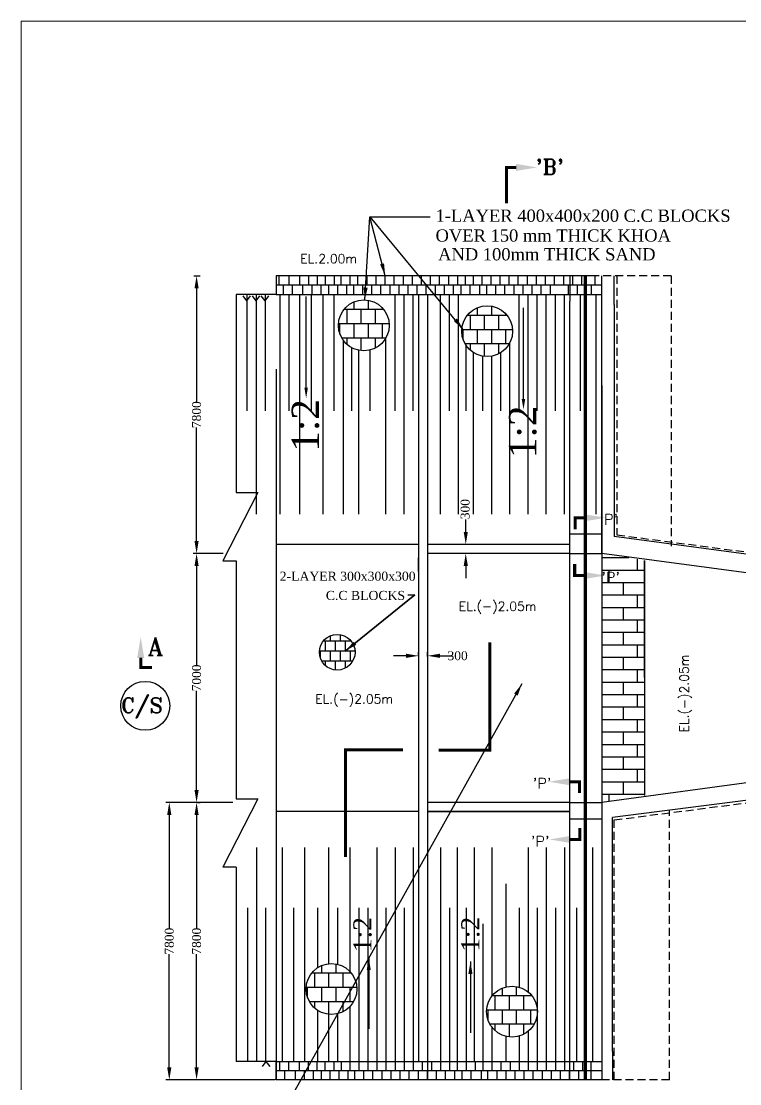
# Model space of a CAD drawing. Extents: x -545075 to 1728153, y -708141 to -305611.
# Drawn here: x -15553 to 4635, y -632151 to -602284 of the extents above; entities that cross this region are included whole.
import ezdxf

# ---------------------------------------------------------------- set-up
doc = ezdxf.new("R2010")
doc.units = 0
doc.header["$MEASUREMENT"] = 0
doc.linetypes.add('DASHED', pattern=[0.75, 0.5, -0.25])
doc.layers.get('0').update_dxf_attribs({"linetype": 'CONTINUOUS'})
doc.layers.get('DEFPOINTS').update_dxf_attribs({"linetype": 'CONTINUOUS'})
for name, color, linetype in [('LINE', 7, 'CONTINUOUS'), ('pile', 217, 'CONTINUOUS'), ('SLOPECON', 12, 'CONTINUOUS'), ('SLOPEEARTH', 3, 'CONTINUOUS'), ('TEXT', 7, 'CONTINUOUS')]:
    doc.layers.add(name, color=color, linetype=linetype)
doc.styles.add('BIG', font='ROMANT.SHX')
doc.styles.get("Standard").update_dxf_attribs({"font": 'times.ttf', "height": 250})
doc.dimstyles.new('3', dxfattribs={"dimtxt": 225, "dimasz": 350, "dimexe": 100, "dimexo": 25, "dimgap": 9, "dimtad": 0, "dimdec": 0, "dimzin": 0, "dimdsep": 46, "dimtxsty": 'Standard', "dimcen": 0, "dimclrt": 256, "dimadec": 0, "dimazin": 0, "dimtfac": 1, "dimtdec": 0, "dimtofl": 0, "dimtmove": 2, "dimatfit": 3, "dimfxl": 1, "dimtolj": 1, "dimtzin": 0, "dimarcsym": 0})

# ---------------------------------------------------------------- blocks, each defined once
blk = doc.blocks.new('*D680')
at = {"layer": 'DEFPOINTS', "color": 0, "linetype": 'ByBlock', "lineweight": -2}
for p in [(-9856, -617243), (-10627, -624243), (-9584, -624243)]:
    blk.add_point(p, dxfattribs=at)
at = {"layer": 'TEXT', "color": 0, "linetype": 'ByBlock', "lineweight": -2}
for p, q in [((-9881, -617243), (-10727, -617243)), ((-10627, -617593), (-10627, -620379)), ((-10627, -623893), (-10627, -621108)), ((-9609, -624243), (-10727, -624243))]:
    blk.add_line(p, q, dxfattribs=at)
for points in [[(-10685, -617593), (-10569, -617593), (-10627, -617243)], [(-10685, -623893), (-10569, -623893), (-10627, -624243)]]:
    blk.add_solid(points, dxfattribs=at)
at = {"layer": 'TEXT', "linetype": 'ByBlock', "lineweight": -2, "insert": (-10627, -620743), "char_height": 250, "attachment_point": 5, "rotation": 90}
blk.add_mtext('\\A1;7000', dxfattribs=at)
blk = doc.blocks.new('*D682')
at = {"layer": 'DEFPOINTS', "color": 0, "lineweight": -2}
for p in [(-2920, -616988), (-3064, -617243), (-2920, -617243)]:
    blk.add_point(p, dxfattribs=at)
at = {"layer": 'LINE', "color": 0, "lineweight": -2}
for p, q in [((-3064, -616638), (-3064, -616288)), ((-2945, -616988), (-3164, -616988)), ((-2945, -617243), (-3164, -617243)), ((-3064, -617593), (-3064, -617943))]:
    blk.add_line(p, q, dxfattribs=at)
for points in [[(-3122, -616638), (-3005, -616638), (-3064, -616988)], [(-3122, -617593), (-3005, -617593), (-3064, -617243)]]:
    blk.add_solid(points, dxfattribs=at)
at = {"layer": 'LINE', "insert": (-3081, -615998), "char_height": 250, "attachment_point": 5, "rotation": 90}
blk.add_mtext('\\A1;300', dxfattribs=at)
blk = doc.blocks.new('*D683')
at = {"layer": 'DEFPOINTS', "color": 0, "lineweight": -2}
for p in [(-4392, -620121), (-4392, -620166), (-4137, -620166)]:
    blk.add_point(p, dxfattribs=at)
at = {"layer": 'LINE', "color": 0, "lineweight": -2}
for p, q in [((-4392, -620141), (-4392, -620021)), ((-4137, -620141), (-4137, -620021)), ((-4742, -620121), (-5092, -620121)), ((-3787, -620121), (-3437, -620121))]:
    blk.add_line(p, q, dxfattribs=at)
for points in [[(-4742, -620063), (-4742, -620180), (-4392, -620121)], [(-3787, -620063), (-3787, -620180), (-4137, -620121)]]:
    blk.add_solid(points, dxfattribs=at)
at = {"layer": 'LINE', "insert": (-3292, -620121), "char_height": 250, "attachment_point": 5}
blk.add_mtext('\\A1;300', dxfattribs=at)
blk = doc.blocks.new('*D731')
at = {"layer": 'DEFPOINTS', "color": 0, "linetype": 'ByBlock', "lineweight": -2}
for p in [(-10727, -609443), (-10627, -609443), (-10627, -617243)]:
    blk.add_point(p, dxfattribs=at)
at = {"layer": 'TEXT', "color": 0, "linetype": 'ByBlock', "lineweight": -2}
for p, q in [((-10702, -609443), (-10527, -609443)), ((-10627, -609793), (-10627, -612979)), ((-10627, -616893), (-10627, -613708)), ((-10652, -617243), (-10727, -617243))]:
    blk.add_line(p, q, dxfattribs=at)
for points in [[(-10685, -609793), (-10569, -609793), (-10627, -609443)], [(-10685, -616893), (-10569, -616893), (-10627, -617243)]]:
    blk.add_solid(points, dxfattribs=at)
at = {"layer": 'TEXT', "linetype": 'ByBlock', "lineweight": -2, "insert": (-10627, -613343), "char_height": 250, "attachment_point": 5, "rotation": 90}
blk.add_mtext('\\A1;7800', dxfattribs=at)
blk = doc.blocks.new('*D732')
at = {"layer": 'DEFPOINTS', "color": 0, "linetype": 'ByBlock', "lineweight": -2}
for p in [(-10627, -624243), (-10627, -632043), (-8390, -632043)]:
    blk.add_point(p, dxfattribs=at)
at = {"layer": 'TEXT', "color": 0, "linetype": 'ByBlock', "lineweight": -2}
for p, q in [((-10602, -624243), (-10527, -624243)), ((-10627, -624593), (-10627, -627779)), ((-10627, -631693), (-10627, -628508)), ((-8415, -632043), (-10727, -632043))]:
    blk.add_line(p, q, dxfattribs=at)
for points in [[(-10685, -624593), (-10569, -624593), (-10627, -624243)], [(-10685, -631693), (-10569, -631693), (-10627, -632043)]]:
    blk.add_solid(points, dxfattribs=at)
at = {"layer": 'TEXT', "linetype": 'ByBlock', "lineweight": -2, "insert": (-10627, -628143), "char_height": 250, "attachment_point": 5, "rotation": 90}
blk.add_mtext('\\A1;7800', dxfattribs=at)
blk = doc.blocks.new('*D825')
at = {"layer": 'DEFPOINTS', "color": 0, "linetype": 'ByBlock', "lineweight": -2}
for p in [(-10320, -624243), (-11394, -632043), (-10180, -632043)]:
    blk.add_point(p, dxfattribs=at)
at = {"layer": 'pile', "color": 0, "linetype": 'ByBlock', "lineweight": -2}
for p, q in [((-10345, -624243), (-11494, -624243)), ((-11394, -624593), (-11394, -627779)), ((-11394, -631693), (-11394, -628508)), ((-10205, -632043), (-11494, -632043))]:
    blk.add_line(p, q, dxfattribs=at)
for points in [[(-11453, -624593), (-11336, -624593), (-11394, -624243)], [(-11453, -631693), (-11336, -631693), (-11394, -632043)]]:
    blk.add_solid(points, dxfattribs=at)
at = {"layer": 'pile', "linetype": 'ByBlock', "lineweight": -2, "insert": (-11394, -628143), "char_height": 250, "attachment_point": 5, "rotation": 90}
blk.add_mtext('\\A1;7800', dxfattribs=at)

msp = doc.modelspace()

# ---------------------------------------------------------------- hatches: boundary and pattern name
at = {"layer": 'LINE'}
h = msp.add_hatch(dxfattribs=at)
h.set_pattern_fill('AR-B88', color=256, scale=50, style=0)
h.set_pattern_definition([(0, (-7600.2, -377180.23), (0, 400), []), (90, (-7600.2, -377180.23), (-200, 400), [400, -400])])
edge = h.paths.add_edge_path()
edge.add_arc((-5928.072, -610832.614), 714.762, 0, 360)
h = msp.add_hatch(dxfattribs=at)
h.set_pattern_fill('AR-B88', color=256, scale=50, style=0)
h.set_pattern_definition([(0, (-4133.8, -377344.8), (0, 400), []), (90, (-4133.8, -377344.8), (-200, 400), [400, -400])])
edge = h.paths.add_edge_path()
edge.add_arc((-2461.671, -610997.183), 714.762, 0, 360)
h = msp.add_hatch(dxfattribs=at)
h.set_pattern_fill('AR-B88', color=256, scale=35, style=0)
h.set_pattern_definition([(0, (-7845.67, -456464.64), (0, 280), []), (90, (-7845.67, -456464.64), (-140, 280), [280, -280])])
edge = h.paths.add_edge_path()
edge.add_arc((-6675.185, -620021.304), 500.334, 0, 360)
h = msp.add_hatch(dxfattribs=at)
h.set_pattern_fill('AR-B88', color=256, scale=50, style=0)
h.set_pattern_definition([(0, (-8507.73, -395835.72), (0, 400), []), (90, (-8507.73, -395835.72), (-200, 400), [400, -400])])
edge = h.paths.add_edge_path()
edge.add_arc((-6835.599, -629488.105), 714.762, 0, 360)
h = msp.add_hatch(dxfattribs=at)
h.set_pattern_fill('AR-B88', color=256, scale=50, style=0)
h.set_pattern_definition([(0, (-3436.1, -396470.6), (0, 400), []), (90, (-3436.1, -396470.6), (-200, 400), [400, -400])])
edge = h.paths.add_edge_path()
edge.add_arc((-1763.967, -630122.991), 714.762, 0, 360)

# ---------------------------------------------------------------- linework, layer by layer
at = {"color": 7, "linetype": 'ByBlock', "lineweight": 20}
msp.add_lwpolyline([(-15553.218, -650962.025), (-15553.218, -602284.278), (53284, -602284.278), (53284, -650962.025), (-15553.218, -650962.025)], close=True, dxfattribs=at)
at = {"layer": 'LINE'}
for p, q in [((453.102, -609443.316), (-8391.898, -609443.316)), ((-8391.898, -609443.316), (-8391.898, -609967.795)), ((-8301.898, -609698.316), (-8301.898, -609443.316)), ((-8023.359, -609698.316), (-8023.359, -609443.316)), ((-7725.859, -609698.316), (-7725.859, -609443.316)), ((-7470.859, -609698.316), (-7470.859, -609443.316)), ((-7233.063, -609698.316), (-7233.063, -609443.316)), ((-7003.359, -609698.316), (-7003.359, -609443.316)), ((-6748.359, -609698.316), (-6748.359, -609443.316)), ((-6562.783, -609698.316), (-6562.783, -609443.316)), ((-6307.783, -609698.316), (-6307.783, -609443.316)), ((-6091.898, -609698.316), (-6091.898, -609443.316)), ((-5836.898, -609698.316), (-5836.898, -609443.316)), ((-5581.898, -609698.316), (-5581.898, -609443.316)), ((-5326.898, -609698.316), (-5326.898, -609443.316)), ((-5071.898, -609698.316), (-5071.898, -609443.316)), ((-4816.898, -609698.316), (-4816.898, -609443.316)), ((-4561.898, -609698.316), (-4561.898, -609443.316)), ((-4306.898, -609698.316), (-4306.898, -609443.316)), ((-4051.898, -609698.316), (-4051.898, -609443.316)), ((-3796.898, -609698.316), (-3796.898, -609443.316)), ((-3541.898, -609698.316), (-3541.898, -609443.316)), ((-3286.898, -609698.316), (-3286.898, -609443.316)), ((-3074.398, -609698.316), (-3074.398, -609443.316)), ((-2842.446, -609698.316), (-2842.446, -609443.316)), ((-2606.898, -609698.316), (-2606.898, -609443.316)), ((-2351.898, -609698.316), (-2351.898, -609443.316)), ((-2096.898, -609698.316), (-2096.898, -609443.316)), ((-1841.898, -609698.316), (-1841.898, -609443.316)), ((-1586.898, -609698.316), (-1586.898, -609443.316)), ((-1331.898, -609698.316), (-1331.898, -609443.316)), ((-1076.898, -609698.316), (-1076.898, -609443.316)), ((-821.898, -609698.316), (-821.898, -609443.316)), ((-566.898, -609698.316), (-566.898, -609443.316)), ((-311.898, -609698.316), (-311.898, -609443.316)), ((-56.898, -609698.316), (-56.898, -609443.316)), ((198.102, -609698.316), (198.102, -609443.316)), ((758.102, -609967.795), (758.102, -609443.316)), ((758.102, -609705.556), (-8391.898, -609698.316)), ((-8189.42, -609953.316), (-8189.42, -609698.316)), ((-7934.42, -609953.316), (-7934.42, -609698.316)), ((-7636.92, -609953.316), (-7636.92, -609698.316)), ((-7381.92, -609953.316), (-7381.92, -609698.316)), ((-7127.716, -609953.316), (-7127.716, -609698.316)), ((-6914.42, -609953.316), (-6914.42, -609698.316)), ((-6659.42, -609953.316), (-6659.42, -609698.316)), ((-6404.42, -609953.316), (-6404.42, -609698.316)), ((-6211.723, -609953.316), (-6211.723, -609698.316)), ((-5956.723, -609953.316), (-5956.723, -609698.316)), ((-5701.723, -609953.316), (-5701.723, -609698.316)), ((-5446.723, -609953.316), (-5446.723, -609698.316)), ((-5191.723, -609953.316), (-5191.723, -609698.316)), ((-4936.723, -609953.316), (-4936.723, -609698.316)), ((-4681.723, -609953.316), (-4681.723, -609698.316)), ((-4426.723, -609953.316), (-4426.723, -609698.316)), ((-4171.723, -609953.316), (-4171.723, -609698.316)), ((-3916.723, -609953.316), (-3916.723, -609698.316)), ((-3661.723, -609953.316), (-3661.723, -609698.316)), ((-3406.723, -609953.316), (-3406.723, -609698.316)), ((-3194.223, -609953.316), (-3194.223, -609698.316)), ((-2939.223, -609953.316), (-2939.223, -609698.316)), ((-2664.77, -609953.316), (-2664.77, -609698.316)), ((-2471.723, -609953.316), (-2471.723, -609698.316)), ((-2216.723, -609953.316), (-2216.723, -609698.316)), ((-1961.723, -609953.316), (-1961.723, -609698.316)), ((-1706.723, -609953.316), (-1706.723, -609698.316)), ((-1451.723, -609953.316), (-1451.723, -609698.316)), ((-1196.723, -609953.316), (-1196.723, -609698.316)), ((-941.723, -609953.316), (-941.723, -609698.316)), ((-686.723, -609953.316), (-686.723, -609698.316)), ((-176.723, -609953.316), (-176.723, -609698.316)), ((78.277, -609967.795), (78.277, -609698.316)), ((333.277, -609967.795), (333.277, -609698.316)), ((-8391.898, -609967.795), (-9514.118, -609967.795)), ((-9514.118, -609967.795), (-9514.118, -615527.888)), ((-4391.898, -609967.795), (-4391.898, -619551.545)), ((-4136.898, -609967.795), (-4136.898, -617022.795)), ((-8391.898, -612067.795), (-8391.898, -619551.545)), ((-8905.883, -615527.888), (-9889.185, -617451.545)), ((-9514.118, -615527.888), (-8905.883, -615527.888)), ((-4391.898, -616994.316), (-8391.898, -616994.316)), ((-141.898, -616988.316), (-4136.898, -616988.316)), ((-141.898, -616988.316), (-4136.898, -616988.316)), ((-4136.898, -617022.795), (-4136.898, -625512.795)), ((-141.898, -617243.316), (-4136.898, -617243.316)), ((-9514.118, -617451.545), (-9514.118, -624141.545)), ((-4391.898, -617749.045), (-4391.898, -617366.545)), ((-4391.898, -617660.295), (-4391.898, -618042.795)), ((-4391.898, -618042.795), (-4391.898, -619551.545)), ((-4494.794, -618411.589), (-6449.432, -619988.023)), ((-4693.858, -618411.589), (-4494.794, -618411.589)), ((-8391.898, -619551.545), (-8391.898, -626241.545)), ((-4391.898, -619551.545), (-4391.898, -626677.795)), ((-4136.898, -619551.545), (-4136.898, -620486.545)), ((-4391.898, -619849.045), (-4391.898, -622076.568)), ((-8905.883, -624141.545), (-9889.185, -626065.201)), ((-9514.118, -624141.545), (-8905.883, -624141.545)), ((-4391.898, -624498.316), (-8391.898, -624498.316)), ((-141.898, -624243.316), (-4136.898, -624243.316)), ((-4136.898, -624498.316), (-141.898, -624498.316)), ((-141.898, -624498.316), (-4136.898, -624498.316)), ((-4136.898, -625243.316), (-4136.898, -632043.316)), ((-4391.898, -625639.156), (-4391.898, -631529.156)), ((-8391.898, -625717.066), (-8391.898, -632043.316)), ((-9514.118, -626065.201), (-9889.185, -626065.201)), ((-9514.118, -626065.201), (-9514.118, -631529.156)), ((-8391.898, -631529.156), (-9514.118, -631529.156)), ((-8391.898, -631529.156), (758.102, -631521.703)), ((-8390.279, -632043.316), (-8391.898, -631529.156)), ((-8287.343, -631788.316), (-8287.343, -631533.316)), ((-8032.343, -631788.316), (-8032.343, -631533.316)), ((-7734.843, -631788.316), (-7734.843, -631533.316)), ((-7479.843, -631788.316), (-7479.843, -631533.316)), ((-7234.454, -631788.316), (-7234.454, -631533.316)), ((-7012.343, -631788.316), (-7012.343, -631533.316)), ((-6757.343, -631788.316), (-6757.343, -631533.316)), ((-6554.364, -631788.316), (-6554.364, -631533.316)), ((-6315.454, -631788.316), (-6315.454, -631533.316)), ((-6060.454, -631788.316), (-6060.454, -631533.316)), ((-5805.454, -631788.316), (-5805.454, -631533.316)), ((-5550.454, -631788.316), (-5550.454, -631533.316)), ((-5295.454, -631788.316), (-5295.454, -631533.316)), ((-5040.454, -631788.316), (-5040.454, -631533.316)), ((-4785.454, -631788.316), (-4785.454, -631533.316)), ((-4530.454, -631788.316), (-4530.454, -631533.316)), ((-4275.454, -631788.316), (-4275.454, -631533.316)), ((-4020.454, -631788.316), (-4020.454, -631533.316)), ((-3765.454, -631788.316), (-3765.454, -631533.316)), ((-3510.454, -631788.316), (-3510.454, -631533.316)), ((-3297.954, -631788.316), (-3297.954, -631533.316)), ((-3042.954, -631788.316), (-3042.954, -631533.316)), ((-2788.899, -631788.316), (-2788.899, -631533.316)), ((-2575.454, -631788.316), (-2575.454, -631533.316)), ((-2320.454, -631788.316), (-2320.454, -631533.316)), ((-2065.454, -631785.906), (-2065.454, -631530.906)), ((-1810.454, -631788.316), (-1810.454, -631533.316)), ((-1555.454, -631788.316), (-1555.454, -631533.316)), ((-1300.454, -631788.316), (-1300.454, -631533.316)), ((-1045.454, -631788.316), (-1045.454, -631533.316)), ((-790.454, -631788.316), (-790.454, -631533.316)), ((-535.454, -631788.316), (-535.454, -631533.316)), ((-280.454, -631788.316), (-280.454, -631533.316)), ((-25.454, -631788.316), (-25.454, -631533.316)), ((229.546, -631788.316), (229.546, -631533.316)), ((453.102, -631529.156), (453.102, -632043.316)), ((758.102, -631529.156), (758.102, -632043.316)), ((758.102, -631788.316), (-8391.898, -631788.316)), ((-8148.831, -632043.316), (-8148.831, -631788.316)), ((-7851.331, -632043.316), (-7851.331, -631788.316)), ((-7596.331, -632043.316), (-7596.331, -631788.316)), ((-7341.331, -632043.316), (-7341.331, -631788.316)), ((-7114.452, -632043.316), (-7114.452, -631788.316)), ((-6873.831, -632043.316), (-6873.831, -631788.316)), ((-6618.831, -632043.316), (-6618.831, -631788.316)), ((-6363.831, -632043.316), (-6363.831, -631788.316)), ((-6180.279, -632043.316), (-6180.279, -631788.316)), ((-5925.279, -632043.316), (-5925.279, -631788.316)), ((-5670.279, -632043.316), (-5670.279, -631788.316)), ((-5415.279, -632043.316), (-5415.279, -631788.316)), ((-5160.279, -632043.316), (-5160.279, -631788.316)), ((-4905.279, -632043.316), (-4905.279, -631788.316)), ((-4650.279, -632043.316), (-4650.279, -631788.316)), ((-4395.279, -632043.316), (-4395.279, -631788.316)), ((-4140.279, -632043.316), (-4140.279, -631788.316)), ((-3885.279, -632043.316), (-3885.279, -631788.316)), ((-3630.279, -632043.316), (-3630.279, -631788.316)), ((-3375.279, -632043.316), (-3375.279, -631788.316)), ((-3162.779, -632043.316), (-3162.779, -631788.316)), ((-2907.779, -632043.316), (-2907.779, -631788.316)), ((-2620.398, -632043.316), (-2620.398, -631788.316)), ((-2440.279, -632043.316), (-2440.279, -631788.316)), ((-2185.279, -632043.316), (-2185.279, -631788.316)), ((-1930.279, -632043.316), (-1930.279, -631788.316)), ((-1675.279, -632043.316), (-1675.279, -631788.316)), ((-1420.279, -632043.316), (-1420.279, -631788.316)), ((-1165.279, -632043.316), (-1165.279, -631788.316)), ((-910.279, -632043.316), (-910.279, -631788.316)), ((-655.279, -632043.316), (-655.279, -631788.316)), ((-400.279, -632043.316), (-400.279, -631788.316)), ((-145.279, -632043.316), (-145.279, -631788.316)), ((109.721, -632043.316), (109.721, -631788.316)), ((758.102, -632043.316), (-8391.898, -632043.316))]:
    msp.add_line(p, q, dxfattribs=at)
at = {"layer": 'LINE', "color": 0, "linetype": 'ByBlock', "lineweight": -2}
for p, q in [((-8391.898, -609443.316), (-8391.898, -609967.795)), ((-141.898, -609443.316), (-141.898, -610152.316)), ((566.259, -609443.316), (566.052, -609705.404)), ((758.102, -617243.316), (758.102, -609443.316)), ((1108.102, -610243.316), (1108.102, -609443.316)), ((468.259, -609967.795), (468.467, -609705.326)), ((-8391.898, -609967.795), (-141.898, -609967.795)), ((-141.898, -609967.795), (758.102, -609967.795)), ((-141.898, -632043.316), (-141.898, -610152.316)), ((1108.102, -610243.316), (1108.102, -616764.161)), ((758.102, -612527.316), (758.102, -632043.316)), ((758.102, -616704.316), (-141.898, -616704.316)), ((4952.887, -617286.479), (1108.102, -616764.161)), ((-141.898, -617243.316), (758.102, -617243.316)), ((9464.102, -618418.316), (758.102, -617243.316)), ((-9889.185, -617451.545), (-9514.118, -617451.545)), ((1519.463, -617369.316), (758.102, -617369.316)), ((1754.102, -617408.147), (1754.102, -617719.316)), ((1958.102, -620727.316), (1958.102, -617441.908)), ((1958.102, -617441.908), (1958.102, -624044.725)), ((1958.102, -617719.316), (758.102, -617719.316)), ((958.102, -617719.316), (958.102, -618069.316)), ((1958.102, -618069.316), (758.102, -618069.316)), ((1358.102, -618069.316), (1358.102, -618419.316)), ((1958.102, -618419.316), (758.102, -618419.316)), ((1755.102, -618419.316), (1755.102, -618769.316)), ((1958.102, -618769.316), (758.102, -618769.316)), ((1358.102, -618769.316), (1358.102, -619119.316)), ((1958.102, -619119.316), (758.102, -619119.316)), ((1755.102, -619119.316), (1755.102, -619469.316)), ((1958.102, -619469.316), (758.102, -619469.316)), ((1958.102, -619469.316), (758.102, -619469.316)), ((1958.102, -619469.316), (758.102, -619469.316)), ((1358.102, -619469.316), (1358.102, -619819.316)), ((1958.102, -619819.316), (758.102, -619819.316)), ((1755.102, -619819.316), (1755.102, -620169.316)), ((1958.102, -620169.316), (758.102, -620169.316)), ((1358.102, -620169.316), (1358.102, -620519.316)), ((1958.102, -620519.316), (758.102, -620519.316)), ((1755.102, -620519.316), (1755.102, -620869.316)), ((1958.102, -620869.316), (758.102, -620869.316)), ((1958.102, -620869.316), (758.102, -620869.316)), ((1958.102, -620869.316), (758.102, -620869.316)), ((1358.102, -620869.316), (1358.102, -621219.316)), ((1958.102, -621219.316), (758.102, -621219.316)), ((1755.102, -621219.316), (1755.102, -621569.316)), ((1958.102, -621569.316), (758.102, -621569.316)), ((1358.102, -621569.316), (1358.102, -621919.316)), ((1958.102, -621919.316), (758.102, -621919.316)), ((1755.102, -621919.316), (1755.102, -622269.316)), ((1958.102, -622269.316), (758.102, -622269.316)), ((1958.102, -622269.316), (758.102, -622269.316)), ((1958.102, -622269.316), (758.102, -622269.316)), ((1358.102, -622269.316), (1358.102, -622619.316)), ((1958.102, -622619.316), (758.102, -622619.316)), ((1755.102, -622619.316), (1755.102, -622969.316)), ((1958.102, -622969.316), (758.102, -622969.316)), ((1358.102, -622969.316), (1358.102, -623319.316)), ((9464.102, -623068.316), (758.102, -624243.316)), ((1958.102, -623319.316), (758.102, -623319.316)), ((9601.105, -623568.316), (1058.102, -624663.02)), ((1755.102, -623319.316), (1755.102, -623669.316)), ((1958.102, -623669.316), (758.102, -623669.316)), ((1958.102, -623669.316), (758.102, -623669.316)), ((1958.102, -623669.316), (758.102, -623669.316)), ((1358.102, -623669.316), (1358.102, -624019.316)), ((1958.102, -624019.316), (758.102, -624019.316)), ((958.102, -624019.316), (958.102, -624210.218)), ((-141.898, -624243.316), (758.102, -624243.316)), ((758.102, -624243.316), (758.102, -632043.316)), ((758.102, -624711.316), (-141.898, -624711.316)), ((1058.102, -631243.316), (1058.102, -624663.02)), ((1058.102, -631243.316), (1058.102, -632043.316))]:
    msp.add_line(p, q, dxfattribs=at)
at = {"layer": 'LINE', "color": 0, "linetype": 'DASHED', "ltscale": 450}
for p, q in [((2708.102, -609443.316), (-141.898, -609443.316)), ((1183.102, -609443.316), (1183.102, -616720.483)), ((2708.102, -609443.316), (2708.102, -617037.739)), ((1183.102, -616720.483), (4923.249, -617215.723)), ((1108.102, -624734.316), (9630.727, -623636.834)), ((2658.102, -632043.316), (2658.102, -624457.996)), ((1108.102, -632043.316), (1108.102, -624734.316)), ((2658.102, -632043.316), (-141.898, -632043.316))]:
    msp.add_line(p, q, dxfattribs=at)
at = {"layer": 'LINE', "color": 5}
for p, q in [((-7548.634, -612584.377), (-7548.634, -610020.507)), ((-1442.068, -612899.377), (-1442.068, -610335.507))]:
    msp.add_line(p, q, dxfattribs=at)
at = {"layer": 'LINE', "color": 7, "const_width": 85}
for points in [[(-1915.462, -607399.098), (-1915.462, -606393.563), (-1775.637, -606393.563)], [(-1775.637, -606393.563), (-1645.8, -606393.563)], [(7.244, -616561.606), (7.244, -616241.683), (147.068, -616241.683)], [(146.175, -616241.683), (276.012, -616241.683)], [(-3.52, -617544.082), (-3.52, -617864.006), (136.305, -617864.006)], [(135.412, -617864.006), (265.249, -617864.006)], [(-12197.746, -620306.029), (-12197.746, -620176.192)], [(-11877.822, -620445.854), (-12197.746, -620445.854), (-12197.746, -620306.029)], [(-7.688, -623661.683), (-137.525, -623661.683)], [(131.244, -623981.606), (131.244, -623661.683), (-8.581, -623661.683)], [(142.007, -624964.082), (142.007, -625284.006), (2.183, -625284.006)], [(3.075, -625284.006), (-126.762, -625284.006)]]:
    msp.add_lwpolyline(points, dxfattribs=at)
at = {"layer": 'LINE', "color": 0, "linetype": 'DASHED', "ltscale": 450, "const_width": 85}
msp.add_lwpolyline([(296.102, -609443.316), (296.102, -632043.316)], dxfattribs=at)
at = {"layer": 'LINE', "const_width": 85}
for points in [[(-2390.022, -619746.316), (-2390.022, -622776.098), (-3822.898, -622776.098)], [(-4825.022, -622761.098), (-6439.022, -622761.098), (-6439.022, -625774.316)]]:
    msp.add_lwpolyline(points, dxfattribs=at)
at = {"layer": 'LINE'}
for centre, radius in [((-5928.072, -610832.614), 714.762), ((-2461.671, -610997.183), 714.762), ((-6675.185, -620021.304), 500.334), ((-12069.898, -621528.316), 687.184), ((-6835.599, -629488.105), 714.762), ((-1763.967, -630122.991), 714.762)]:
    msp.add_circle(centre, radius, dxfattribs=at)
at = {"layer": 'LINE', "color": 7}
for points in [[(-1651.54, -606294.397), (-1651.54, -606492.73), (-1056.54, -606393.563)], [(270.273, -616142.516), (270.273, -616340.849), (865.273, -616241.683)], [(259.509, -617963.172), (259.509, -617764.839), (854.509, -617864.006)], [(-12296.913, -620181.932), (-12098.58, -620181.932), (-12197.746, -619586.932)], [(-131.786, -623562.516), (-131.786, -623760.849), (-726.786, -623661.683)], [(-121.022, -625383.172), (-121.022, -625184.839), (-716.022, -625284.006)]]:
    msp.add_solid(points, dxfattribs=at)
at = {"layer": 'LINE', "color": 5}
for points in [[(-7499.051, -612584.377), (-7598.218, -612584.377), (-7548.634, -612881.877)], [(-1392.484, -612899.377), (-1491.651, -612899.377), (-1442.068, -613196.877)]]:
    msp.add_solid(points, dxfattribs=at)
at = {"layer": 'SLOPECON'}
for p, q in [((-8290.894, -609967.795), (-8290.894, -616138.687)), ((-8035.473, -609967.795), (-8035.473, -613239.201)), ((-7737.973, -609967.795), (-7737.973, -616138.687)), ((-7407.152, -609967.795), (-7407.152, -613239.201)), ((-7076.916, -609967.795), (-7076.916, -616138.687)), ((-6774.528, -609967.795), (-6774.528, -613239.201)), ((-5060.894, -609967.795), (-5060.894, -613239.201)), ((-4805.894, -609967.795), (-4805.894, -616138.687)), ((-4550.894, -609967.795), (-4550.894, -613239.201)), ((-3785.894, -609967.795), (-3785.894, -616138.687)), ((-3530.894, -609967.795), (-3530.894, -613239.201)), ((-3275.894, -609967.795), (-3275.894, -616138.687)), ((-1575.894, -609967.795), (-1575.894, -613239.201)), ((-1320.894, -609967.795), (-1320.894, -616138.687)), ((-1065.894, -609967.795), (-1065.894, -613239.201)), ((-810.894, -609967.795), (-810.894, -616138.687)), ((-555.894, -609967.795), (-555.894, -613239.201)), ((-300.894, -609967.795), (-300.894, -616138.687)), ((155.602, -609967.795), (155.602, -613239.201)), ((587.106, -609967.795), (587.106, -616138.687)), ((-6505.473, -611253.913), (-6505.473, -616138.687)), ((-5315.894, -611201.563), (-5315.894, -616138.687)), ((-1830.894, -611333.347), (-1830.894, -616138.687)), ((-6272.853, -611458.722), (-6272.853, -613239.201)), ((-6080.894, -611530.848), (-6080.894, -616138.687)), ((-6080.894, -611530.848), (-6080.894, -613125.077)), ((-5759.526, -611527.22), (-5759.526, -613239.201)), ((-3063.394, -611382.949), (-3063.394, -613239.201)), ((-2854.631, -611594.233), (-2854.631, -616138.687)), ((-2085.894, -611605.194), (-2085.894, -613239.201)), ((-2595.894, -611699.23), (-2595.894, -613239.201)), ((-2340.894, -611701.668), (-2340.894, -616138.687)), ((-8213.532, -630368.465), (-8213.532, -625513.37)), ((-7586.995, -631529.156), (-7586.995, -625513.37)), ((-6914.676, -628777.73), (-6914.676, -625513.37)), ((-6315.454, -628997.865), (-6315.454, -625513.37)), ((-5550.454, -631529.156), (-5550.454, -625513.37)), ((-5040.454, -631529.156), (-5040.454, -625513.37)), ((-4530.454, -631529.156), (-4530.454, -625513.37)), ((-3765.454, -631529.156), (-3765.454, -625513.37)), ((-3297.954, -631529.156), (-3297.954, -625513.37)), ((-2814.736, -631529.156), (-2814.736, -625513.37)), ((-2320.454, -628264.172), (-2320.454, -625513.37)), ((-1300.454, -628349.327), (-1300.454, -625513.37)), ((-790.454, -631529.156), (-790.454, -625513.37)), ((-280.454, -631529.156), (-280.454, -625513.37)), ((509.546, -631529.156), (509.546, -625513.37)), ((-1925.199, -629426.651), (-1925.199, -626529.328)), ((-7893.75, -630232.164), (-7893.75, -627203.002)), ((-7220.939, -628886.11), (-7220.939, -627203.002)), ((-6659.676, -628795.33), (-6659.676, -627203.002)), ((-6060.454, -631529.156), (-6060.454, -627203.002)), ((-5805.454, -631529.156), (-5805.454, -627203.002)), ((-5295.454, -631529.156), (-5295.454, -627203.002)), ((-4785.454, -631529.156), (-4785.454, -627203.002)), ((-3510.454, -631529.156), (-3510.454, -627203.002)), ((-3042.954, -631529.156), (-3042.954, -627203.002)), ((-1555.454, -629439.318), (-1555.454, -627203.002)), ((-1045.454, -631529.156), (-1045.454, -627203.002)), ((-535.454, -631529.156), (-535.454, -627203.002)), ((52.98, -631529.156), (52.98, -627203.002)), ((-2575.454, -631529.156), (-2575.454, -627656.255)), ((-2320.454, -629674.43), (-2320.454, -628264.172)), ((-1300.454, -629578.894), (-1300.454, -628349.327)), ((-7220.939, -631529.156), (-7220.939, -630090.1)), ((-6659.676, -631529.156), (-6659.676, -630180.879)), ((-6315.454, -631529.156), (-6315.454, -629978.345)), ((-8213.532, -631529.156), (-8213.532, -630368.465)), ((-7893.75, -631529.156), (-7893.75, -630232.164)), ((-6914.676, -631529.156), (-6914.676, -630198.479)), ((-2320.454, -631529.156), (-2320.454, -630571.552)), ((-1300.454, -631529.156), (-1300.454, -630667.088)), ((-1925.199, -631529.156), (-1925.199, -630819.331)), ((-1555.454, -631529.156), (-1555.454, -630806.663))]:
    msp.add_line(p, q, dxfattribs=at)
at = {"layer": 'SLOPEEARTH'}
for p, q in [((-9211.719, -610139.067), (-9321.592, -609999.227)), ((-9211.719, -609967.795), (-9211.719, -613239.201)), ((-9211.719, -610139.067), (-9109.243, -609999.227)), ((-8949.719, -610139.067), (-9059.592, -609999.227)), ((-8949.719, -609967.795), (-8949.719, -616138.687)), ((-8949.719, -610139.067), (-8847.243, -609999.227)), ((-8701.719, -610139.067), (-8811.592, -609999.227)), ((-8701.719, -609967.795), (-8701.719, -613239.201)), ((-8701.719, -610139.067), (-8599.243, -609999.227)), ((-8937.479, -631529.156), (-8937.479, -625513.37)), ((-9191.279, -631529.156), (-9191.279, -627203.002)), ((-8681.279, -631529.156), (-8681.279, -627203.002)), ((-8681.279, -631529.156), (-8783.755, -631668.996)), ((-8681.279, -631529.156), (-8571.406, -631668.996))]:
    msp.add_line(p, q, dxfattribs=at)

# ---------------------------------------------------------------- texts
at = {"layer": 'LINE', "style": 'BIG'}
for s, height, p in [("'B'", 425, (-1104.105, -606589.57)), ("'P'", 297.5, (694.529, -616436.013)), ("'P'", 297.5, (747.837, -618066.151)), ('C/S', 425, (-12746.824, -621724.711)), ("'P'", 297.5, (-1179.375, -623856.013)), ("'P'", 297.5, (-1232.683, -625486.151))]:
    msp.add_text(s, height=height, dxfattribs=at).set_placement(p)
at = {"layer": 'LINE'}
for s, height, p in [('1-LAYER 400x400x200 C.C BLOCKS', 344.25, (-3912.673, -607922.076)), ('OVER 150 mm THICK KHOA', 344.25, (-3912.673, -608479.36)), ('AND 100mm THICK SAND', 344.25, (-3840.999, -609006.721)), ('2-LAYER 300x300x300', 255, (-8291.893, -618011.229)), ('C.C BLOCKS', 255, (-6994.691, -618551.653))]:
    msp.add_text(s, height=height, dxfattribs=at).set_placement(p)
for height, p in [(765, (-7190.29, -614383.784)), (765, (-1082.29, -614564.784)), (510, (-5712.606, -628450.689)), (510, (-2680.066, -628442.878))]:
    msp.add_text('1:2', height=height, rotation=90, dxfattribs=at).set_placement(p)
at = {"layer": 'LINE', "color": 7, "style": 'BIG'}
msp.add_text('A', height=510, dxfattribs=at).set_placement((-11998.898, -620117.316))
at = {"layer": 'TEXT', "style": 'BIG'}
msp.add_text('EL.2.00m', height=255, dxfattribs=at).set_placement((-7712.883, -609086.593))
at = {"layer": 'TEXT', "color": 0, "style": 'BIG'}
for p in [(-3260.68, -618855.792), (-7290.888, -621465.031)]:
    msp.add_text('EL.(-)2.05m', height=255, dxfattribs=at).set_placement(p)
msp.add_text('EL.(-)2.05m', height=255, rotation=90, dxfattribs=at).set_placement((3200.213, -622273.688))

# ---------------------------------------------------------------- dimensions: what is measured, and where the dimension line sits
at = {"layer": 'LINE'}
dim = msp.add_linear_dim(base=(-3063.808, -617243.316), p1=(-2919.587, -616988.316), p2=(-2919.587, -617243.316), angle=270, text='300', dimstyle='3', dxfattribs=at)
dim.commit()
dim.dimension.update_dxf_attribs({"geometry": '*D682', "text_midpoint": (-3080.793, -615998.422), "dimtype": 160})
dim = msp.add_linear_dim(base=(-4391.898, -620121.309), p1=(-4136.898, -620165.602), p2=(-4391.898, -620165.602), text='300', dimstyle='3', dxfattribs=at)
dim.commit()
dim.dimension.update_dxf_attribs({"geometry": '*D683', "text_midpoint": (-3291.62, -620121.309), "dimtype": 160})
at = {"layer": 'pile', "color": 0, "linetype": 'ByBlock', "lineweight": -2}
dim = msp.add_linear_dim(base=(-11394.352, -632043.316), p1=(-10319.501, -624243.316), p2=(-10179.592, -632043.316), angle=90, dimstyle='3', dxfattribs=at)
dim.commit()
dim.dimension.update_dxf_attribs({"geometry": '*D825', "text_midpoint": (-11394.352, -628143.316)})
at = {"layer": 'TEXT', "linetype": 'ByBlock', "lineweight": -2}
for base, p1, p2, picture, middle in [((-10626.898, -609443.316), (-10626.898, -617243.316), (-10726.898, -609443.316), '*D731', (-10626.898, -613343.316)), ((-10626.898, -624243.316), (-9855.898, -617243.316), (-9583.898, -624243.316), '*D680', (-10626.898, -620743.316)), ((-10626.898, -632043.316), (-10626.898, -624243.316), (-8390.279, -632043.316), '*D732', (-10626.898, -628143.316))]:
    dim = msp.add_linear_dim(base=base, p1=p1, p2=p2, angle=90, dimstyle='3', dxfattribs=at)
    dim.commit()
    dim.dimension.update_dxf_attribs({"geometry": picture, "text_midpoint": middle})

# ---------------------------------------------------------------- leaders
at = {"layer": 'LINE'}
for points, override in [([(-5898.177, -610118.477), (-5759.189, -607781.593), (-4066.883, -607778.067)], {"dimgap": 9, "dimtad": 0}), ([(-5326.898, -609443.316), (-5759.189, -607781.593)], {"dimgap": 9, "dimtad": 0}), ([(-3133.798, -610944.802), (-5752.233, -607781.579)], {"dimgap": 9, "dimtad": 0}), ([(-6449.432, -619988.023), (-4494.794, -618411.589)], {"dimgap": 9, "dimtad": 0, "dimfxl": 700}), ([(-1485.902, -620909.809), (-10147.019, -636429.665)], {"dimgap": 9, "dimtad": 0, "dimfxl": 700}), ([(-5789.098, -628607.071), (-5789.098, -630607.258)], {"dimgap": 9, "dimtad": 0}), ([(-2932.224, -628718.071), (-2932.224, -630718.258)], {"dimgap": 9, "dimtad": 0})]:
    msp.add_leader(points, dimstyle='3', override=override, dxfattribs=at)

doc.saveas('drawing.dxf')
